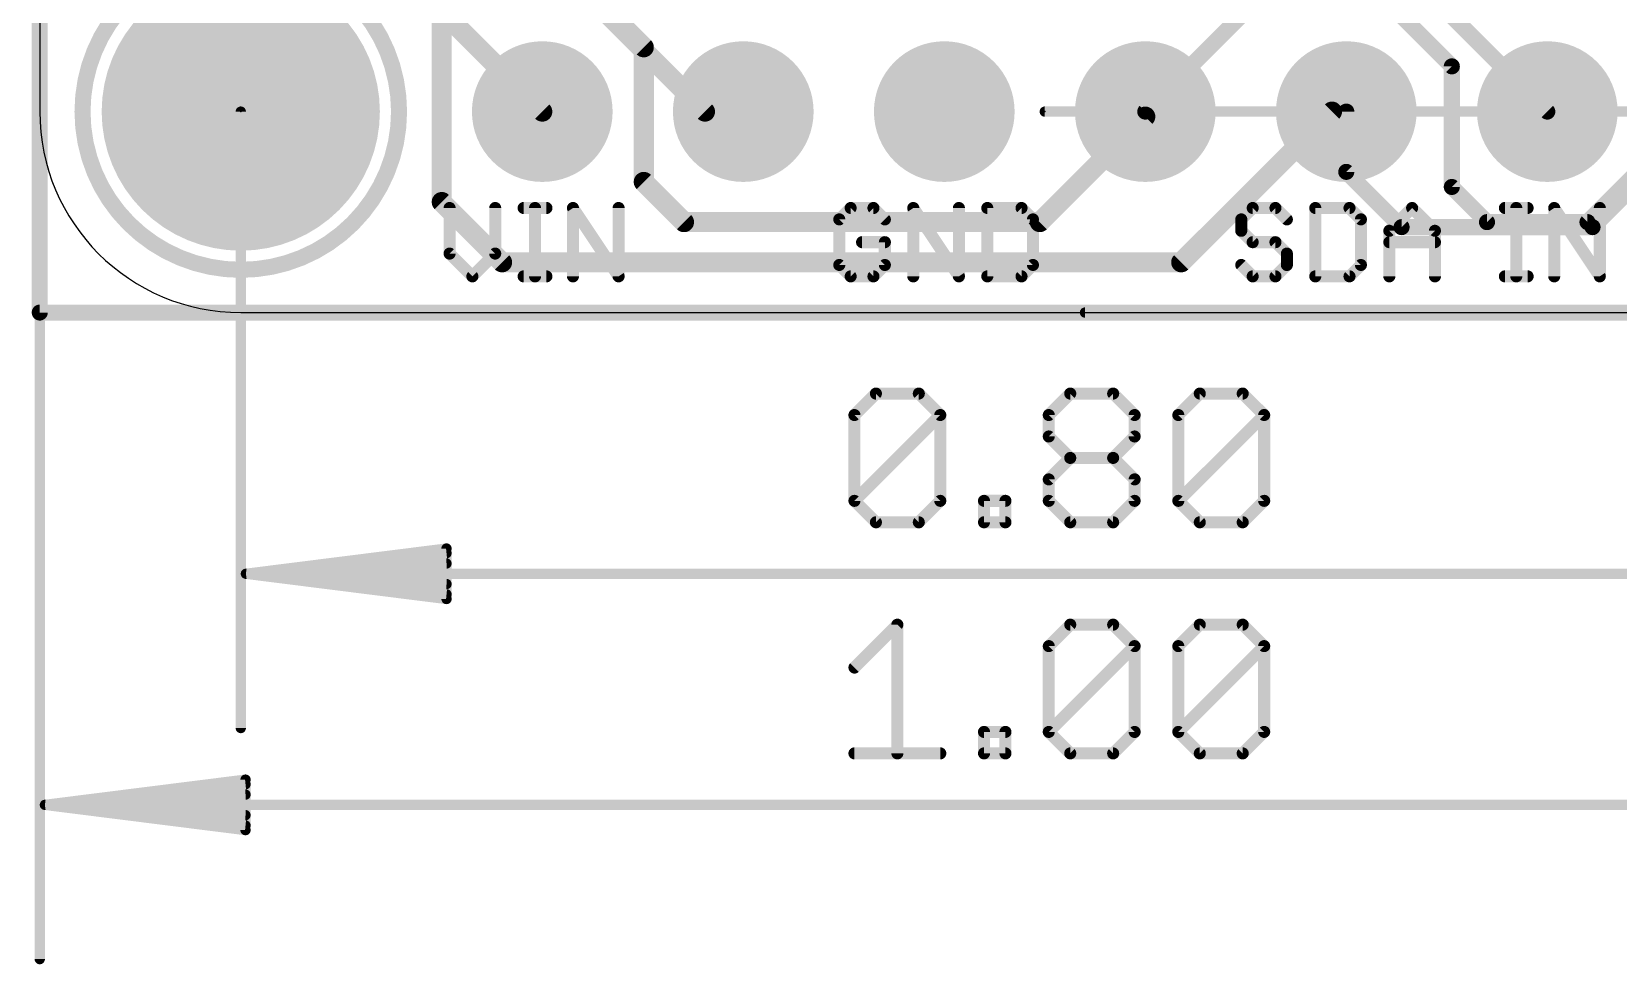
# Model space of a CAD drawing. Extents: x -0.1 to 34.1, y -8.2 to 23.
# Drawn here: x -0.1 to 19.95, y -8.24 to 3.55 of the extents above; entities that cross this region are included whole.
import ezdxf

# ---------------------------------------------------------------- set-up
doc = ezdxf.new("R2010")
doc.units = 0
for name, color, linetype in [('1', 12, 'CONTINUOUS'), ('16', 5, 'CONTINUOUS'), ('17', 110, 'CONTINUOUS'), ('20', 53, 'CONTINUOUS'), ('21', 40, 'CONTINUOUS'), ('23', 40, 'CONTINUOUS'), ('47', 253, 'CONTINUOUS')]:
    doc.layers.add(name, color=color, linetype=linetype)

# ---------------------------------------------------------------- blocks, each defined once
blk = doc.blocks.new('ROUNDP')
at = {"const_width": 0.5}
blk.add_lwpolyline([(0, -0.25, 1), (0, 0.25, 1), (0, -0.25)], format="xyb", dxfattribs=at)

msp = doc.modelspace()

# ---------------------------------------------------------------- linework, layer by layer
at = {"layer": '1'}
for points, const_width in [([(0, 22.86), (0, 0)], 0.2032), ([(8.4061, 2.54), (6.2754, 4.6707)], 0.254), ([(6.35, 2.54), (4.7324, 4.1576)], 0.254), ([(8.89, 2.54), (8.4061, 2.54)], 0.254), ([(16.51, 2.54), (16.51, 1.778)], 0.2032), ([(16.51, 1.778), (17.2085, 1.0795)], 0.2032), ([(19.6215, 1.0795), (20.2438, 1.7018)], 0.2032), ([(17.2085, 1.0795), (19.6215, 1.0795)], 0.2032), ([(0, 0), (25.4, 0)], 0.2032)]:
    msp.add_lwpolyline(points, dxfattribs=dict(at, const_width=const_width))
for points, const_width in [([(6.3051, 2.4951, 1), (6.3949, 2.5849)], 0.127), ([(8.4061, 2.6035, 1), (8.4061, 2.4765)], 0.127), ([(8.3612, 2.4951, 1), (8.451, 2.5849)], 0.127), ([(8.89, 2.4765, 1), (8.89, 2.6035)], 0.127), ([(16.5608, 2.54, 1), (16.4592, 2.54)], 0.1016), ([(16.5459, 1.8139, 1), (16.4741, 1.7421)], 0.1016), ([(16.4592, 1.778, 1), (16.5608, 1.778)], 0.1016), ([(17.2085, 1.1303, 1), (17.2085, 1.0287)], 0.1016), ([(17.1726, 1.0436, 1), (17.2444, 1.1154)], 0.1016), ([(19.5856, 1.1154, 1), (19.6574, 1.0436)], 0.1016), ([(19.6215, 1.0287, 1), (19.6215, 1.1303)], 0.1016), ([(0, 0.0508, 1), (0, -0.0508)], 0.1016), ([(-0.0508, 0, 1), (0.0508, 0)], 0.1016)]:
    msp.add_lwpolyline(points, format="xyb", dxfattribs=dict(at, const_width=const_width))
at = {"layer": '16'}
for points, const_width in [([(0, 22.86), (0, 0)], 0.2032), ([(5.08, 4.445), (5.08, 1.397)], 0.254), ([(17.272, 4.318), (19.05, 2.54)], 0.2032), ([(7.112, 3.8735), (7.6327, 3.3528)], 0.254), ([(13.97, 2.54), (15.3035, 3.8735)], 0.2032), ([(17.0815, 3.8735), (17.8435, 3.1115)], 0.2032), ([(7.6327, 3.3528), (7.6327, 1.651)], 0.254), ([(17.8435, 3.1115), (17.8435, 1.5875)], 0.2032), ([(13.97, 2.4765), (13.97, 2.54)], 0.254), ([(14.4242, 0.635), (16.3292, 2.54)], 0.254), ([(16.3292, 2.54), (16.51, 2.54)], 0.254), ([(12.6365, 1.143), (13.97, 2.4765)], 0.254), ([(19.558, 1.143), (20.2565, 1.8415)], 0.2032), ([(7.6327, 1.651), (8.1407, 1.143)], 0.254), ([(17.8435, 1.5875), (18.288, 1.143)], 0.2032), ([(5.08, 1.397), (5.842, 0.635)], 0.254), ([(8.1407, 1.143), (12.6365, 1.143)], 0.254), ([(18.288, 1.143), (19.558, 1.143)], 0.2032), ([(5.842, 0.635), (14.4242, 0.635)], 0.254), ([(0, 0), (25.4, 0)], 0.2032)]:
    msp.add_lwpolyline(points, dxfattribs=dict(at, const_width=const_width))
for points, const_width in [([(7.6962, 3.3528, 1), (7.5692, 3.3528)], 0.127), ([(7.5878, 3.3079, 1), (7.6776, 3.3977)], 0.127), ([(17.8943, 3.1115, 1), (17.7927, 3.1115)], 0.1016), ([(17.8076, 3.0756, 1), (17.8794, 3.1474)], 0.1016), ([(14.0335, 2.54, 1), (13.9065, 2.54)], 0.127), ([(13.9341, 2.5759, 1), (14.0059, 2.5041)], 0.1016), ([(16.3292, 2.6035, 1), (16.3292, 2.4765)], 0.127), ([(16.3741, 2.4951, 1), (16.2843, 2.5849)], 0.127), ([(16.51, 2.4765, 1), (16.51, 2.6035)], 0.127), ([(19.0141, 2.5041, 1), (19.0859, 2.5759)], 0.1016), ([(13.9065, 2.4765, 1), (14.0335, 2.4765)], 0.127), ([(14.0149, 2.4316, 1), (13.9251, 2.5214)], 0.127), ([(7.6776, 1.6959, 1), (7.5878, 1.6061)], 0.127), ([(7.5692, 1.651, 1), (7.6962, 1.651)], 0.127), ([(17.8794, 1.6234, 1), (17.8076, 1.5516)], 0.1016), ([(17.7927, 1.5875, 1), (17.8943, 1.5875)], 0.1016), ([(5.1249, 1.4419, 1), (5.0351, 1.3521)], 0.127), ([(5.0165, 1.397, 1), (5.1435, 1.397)], 0.127), ([(8.1407, 1.2065, 1), (8.1407, 1.0795)], 0.127), ([(8.0958, 1.0981, 1), (8.1856, 1.1879)], 0.127), ([(12.5916, 1.1879, 1), (12.6814, 1.0981)], 0.127), ([(12.6365, 1.0795, 1), (12.6365, 1.2065)], 0.127), ([(18.288, 1.1938, 1), (18.288, 1.0922)], 0.1016), ([(18.2521, 1.1071, 1), (18.3239, 1.1789)], 0.1016), ([(19.5221, 1.1789, 1), (19.5939, 1.1071)], 0.1016), ([(19.558, 1.0922, 1), (19.558, 1.1938)], 0.1016), ([(5.842, 0.6985, 1), (5.842, 0.5715)], 0.127), ([(5.7971, 0.5901, 1), (5.8869, 0.6799)], 0.127), ([(14.3793, 0.6799, 1), (14.4691, 0.5901)], 0.127), ([(14.4242, 0.5715, 1), (14.4242, 0.6985)], 0.127), ([(0, 0.0508, 1), (0, -0.0508)], 0.1016), ([(-0.0508, 0, 1), (0.0508, 0)], 0.1016)]:
    msp.add_lwpolyline(points, format="xyb", dxfattribs=dict(at, const_width=const_width))
at = {"layer": '20'}
for p, q in [((0, 20.32), (0, 2.54)), ((2.54, 0), (22.86, 0))]:
    msp.add_line(p, q, dxfattribs=at)
msp.add_arc((2.54, 2.54), 2.54, 180, 270, dxfattribs=at)
at = {"layer": '21'}
for points, const_width in [([(2.54, 0.54, 1), (2.54, 4.54, 1), (2.54, 0.54)], 0.2032), ([(5.2169, 1.3215, 1), (5.1407, 1.3215)], 0.0762), ([(5.7932, 1.3215, 1), (5.717, 1.3215)], 0.0762), ([(6.1144, 1.3596, 1), (6.1144, 1.2834)], 0.0762), ([(6.2965, 1.3215, 1), (6.2203, 1.3215)], 0.0762), ([(6.4025, 1.2834, 1), (6.4025, 1.3596)], 0.0762), ([(6.7697, 1.3427, 1), (6.7063, 1.3004)], 0.0762), ([(6.7761, 1.3215, 1), (6.6999, 1.3215)], 0.0762), ([(7.3524, 1.3215, 1), (7.2762, 1.3215)], 0.0762), ([(10.141, 1.1775, 1), (10.0648, 1.1775)], 0.0762), ([(10.076, 1.2044, 1), (10.1299, 1.1505)], 0.0762), ([(10.247, 1.3596, 1), (10.247, 1.2834)], 0.0762), ([(10.2739, 1.2946, 1), (10.22, 1.3485)], 0.0762), ([(10.562, 1.3485, 1), (10.5081, 1.2946)], 0.0762), ([(10.5351, 1.2834, 1), (10.5351, 1.3596)], 0.0762), ([(10.6522, 1.1505, 1), (10.7061, 1.2044)], 0.0762), ([(11.0701, 1.3427, 1), (11.0067, 1.3004)], 0.0762), ([(11.0765, 1.3215, 1), (11.0003, 1.3215)], 0.0762), ([(11.6528, 1.3215, 1), (11.5766, 1.3215)], 0.0762), ([(12.0121, 1.3215, 1), (11.9359, 1.3215)], 0.0762), ([(11.974, 1.3596, 1), (11.974, 1.2834)], 0.0762), ([(12.4331, 1.3485, 1), (12.3792, 1.2946)], 0.0762), ([(12.4061, 1.2834, 1), (12.4061, 1.3596)], 0.0762), ([(12.5883, 1.1775, 1), (12.5121, 1.1775)], 0.0762), ([(12.5232, 1.1505, 1), (12.5771, 1.2044)], 0.0762), ([(15.221, 1.1775, 1), (15.1448, 1.1775)], 0.0762), ([(15.156, 1.2044, 1), (15.2099, 1.1505)], 0.0762), ([(15.327, 1.3596, 1), (15.327, 1.2834)], 0.0762), ([(15.3539, 1.2946, 1), (15.3, 1.3485)], 0.0762), ([(15.642, 1.3485, 1), (15.5881, 1.2946)], 0.0762), ([(15.6151, 1.2834, 1), (15.6151, 1.3596)], 0.0762), ([(15.7322, 1.1505, 1), (15.7861, 1.2044)], 0.0762), ([(16.1565, 1.3215, 1), (16.0803, 1.3215)], 0.0762), ([(16.1184, 1.3596, 1), (16.1184, 1.2834)], 0.0762), ([(16.5776, 1.3485, 1), (16.5237, 1.2946)], 0.0762), ([(16.5506, 1.2834, 1), (16.5506, 1.3596)], 0.0762), ([(16.7328, 1.1775, 1), (16.6566, 1.1775)], 0.0762), ([(16.6677, 1.1505, 1), (16.7216, 1.2044)], 0.0762), ([(17.369, 1.3485, 1), (17.3151, 1.2946)], 0.0762), ([(17.369, 1.2946, 1), (17.3151, 1.3485)], 0.0762), ([(18.5138, 1.3596, 1), (18.5138, 1.2834)], 0.0762), ([(18.696, 1.3215, 1), (18.6198, 1.3215)], 0.0762), ([(18.802, 1.2834, 1), (18.802, 1.3596)], 0.0762), ([(19.1692, 1.3427, 1), (19.1058, 1.3004)], 0.0762), ([(19.1756, 1.3215, 1), (19.0994, 1.3215)], 0.0762), ([(19.7518, 1.3215, 1), (19.6756, 1.3215)], 0.0762), ([(15.2099, 1.0604, 1), (15.156, 1.0065)], 0.0762), ([(15.1448, 1.0334, 1), (15.221, 1.0334)], 0.0762), ([(17.027, 1.0604, 1), (17.0809, 1.0065)], 0.0762), ([(17.0921, 1.0334, 1), (17.0159, 1.0334)], 0.0762), ([(17.6683, 1.0334, 1), (17.5921, 1.0334)], 0.0762), ([(17.6032, 1.0065, 1), (17.6571, 1.0604)], 0.0762), ([(5.2058, 0.7723, 1), (5.1519, 0.7184)], 0.0762), ([(5.782, 0.7184, 1), (5.7281, 0.7723)], 0.0762), ([(10.391, 0.9275, 1), (10.391, 0.8513)], 0.0762), ([(10.7172, 0.8894, 1), (10.641, 0.8894)], 0.0762), ([(10.6791, 0.8513, 1), (10.6791, 0.9275)], 0.0762), ([(15.327, 0.9275, 1), (15.327, 0.8513)], 0.0762), ([(15.3, 0.8624, 1), (15.3539, 0.9163)], 0.0762), ([(15.642, 0.9163, 1), (15.5881, 0.8624)], 0.0762), ([(15.6151, 0.8513, 1), (15.6151, 0.9275)], 0.0762), ([(15.7972, 0.7453, 1), (15.721, 0.7453)], 0.0762), ([(15.7322, 0.7184, 1), (15.7861, 0.7723)], 0.0762), ([(17.054, 0.9275, 1), (17.054, 0.8513)], 0.0762), ([(17.6302, 0.8513, 1), (17.6302, 0.9275)], 0.0762), ([(5.1407, 0.7453, 1), (5.2169, 0.7453)], 0.0762), ([(5.717, 0.7453, 1), (5.7932, 0.7453)], 0.0762), ([(10.1299, 0.6282, 1), (10.076, 0.5743)], 0.0762), ([(10.0648, 0.6013, 1), (10.141, 0.6013)], 0.0762), ([(10.641, 0.6013, 1), (10.7172, 0.6013)], 0.0762), ([(10.7061, 0.5743, 1), (10.6522, 0.6282)], 0.0762), ([(12.5121, 0.6013, 1), (12.5883, 0.6013)], 0.0762), ([(12.5771, 0.5743, 1), (12.5232, 0.6282)], 0.0762), ([(15.2099, 0.6282, 1), (15.156, 0.5743)], 0.0762), ([(15.721, 0.6013, 1), (15.7972, 0.6013)], 0.0762), ([(15.7861, 0.5743, 1), (15.7322, 0.6282)], 0.0762), ([(16.6566, 0.6013, 1), (16.7328, 0.6013)], 0.0762), ([(16.7216, 0.5743, 1), (16.6677, 0.6282)], 0.0762), ([(5.44, 0.4841, 1), (5.4939, 0.4303)], 0.0762), ([(5.44, 0.4303, 1), (5.4939, 0.4841)], 0.0762), ([(6.1144, 0.4953, 1), (6.1144, 0.4191)], 0.0762), ([(6.2203, 0.4572, 1), (6.2965, 0.4572)], 0.0762), ([(6.4025, 0.4191, 1), (6.4025, 0.4953)], 0.0762), ([(6.6999, 0.4572, 1), (6.7761, 0.4572)], 0.0762), ([(7.2762, 0.4572, 1), (7.3524, 0.4572)], 0.0762), ([(7.2826, 0.4361, 1), (7.346, 0.4783)], 0.0762), ([(10.247, 0.4953, 1), (10.247, 0.4191)], 0.0762), ([(10.22, 0.4303, 1), (10.2739, 0.4841)], 0.0762), ([(10.5081, 0.4841, 1), (10.562, 0.4303)], 0.0762), ([(10.5351, 0.4191, 1), (10.5351, 0.4953)], 0.0762), ([(11.0003, 0.4572, 1), (11.0765, 0.4572)], 0.0762), ([(11.5766, 0.4572, 1), (11.6528, 0.4572)], 0.0762), ([(11.583, 0.4361, 1), (11.6464, 0.4783)], 0.0762), ([(11.974, 0.4953, 1), (11.974, 0.4191)], 0.0762), ([(11.9359, 0.4572, 1), (12.0121, 0.4572)], 0.0762), ([(12.3792, 0.4841, 1), (12.4331, 0.4303)], 0.0762), ([(12.4061, 0.4191, 1), (12.4061, 0.4953)], 0.0762), ([(15.327, 0.4953, 1), (15.327, 0.4191)], 0.0762), ([(15.3, 0.4303, 1), (15.3539, 0.4841)], 0.0762), ([(15.5881, 0.4841, 1), (15.642, 0.4303)], 0.0762), ([(15.6151, 0.4191, 1), (15.6151, 0.4953)], 0.0762), ([(16.1184, 0.4953, 1), (16.1184, 0.4191)], 0.0762), ([(16.0803, 0.4572, 1), (16.1565, 0.4572)], 0.0762), ([(16.5237, 0.4841, 1), (16.5776, 0.4303)], 0.0762), ([(16.5506, 0.4191, 1), (16.5506, 0.4953)], 0.0762), ([(17.0159, 0.4572, 1), (17.0921, 0.4572)], 0.0762), ([(17.5921, 0.4572, 1), (17.6683, 0.4572)], 0.0762), ([(18.5138, 0.4953, 1), (18.5138, 0.4191)], 0.0762), ([(18.6198, 0.4572, 1), (18.696, 0.4572)], 0.0762), ([(18.802, 0.4191, 1), (18.802, 0.4953)], 0.0762), ([(19.0994, 0.4572, 1), (19.1756, 0.4572)], 0.0762), ([(19.6756, 0.4572, 1), (19.7518, 0.4572)], 0.0762), ([(19.682, 0.4361, 1), (19.7454, 0.4783)], 0.0762)]:
    msp.add_lwpolyline(points, format="xyb", dxfattribs=dict(at, const_width=const_width))
at = {"layer": '21', "const_width": 0.1524}
for points in [[(5.1788, 1.3215), (5.1788, 0.7453)], [(5.7551, 0.7453), (5.7551, 1.3215)], [(6.1144, 1.3215), (6.4025, 1.3215)], [(6.2584, 0.4572), (6.2584, 1.3215)], [(6.738, 0.4572), (6.738, 1.3215)], [(6.738, 1.3215), (7.3143, 0.4572)], [(7.3143, 0.4572), (7.3143, 1.3215)], [(10.247, 1.3215), (10.1029, 1.1775)], [(10.1029, 1.1775), (10.1029, 0.6013)], [(10.5351, 1.3215), (10.247, 1.3215)], [(10.6791, 1.1775), (10.5351, 1.3215)], [(11.0384, 0.4572), (11.0384, 1.3215)], [(11.0384, 1.3215), (11.6147, 0.4572)], [(11.6147, 0.4572), (11.6147, 1.3215)], [(11.974, 1.3215), (11.974, 0.4572)], [(12.4061, 1.3215), (11.974, 1.3215)], [(12.5502, 1.1775), (12.4061, 1.3215)], [(12.5502, 0.6013), (12.5502, 1.1775)], [(15.327, 1.3215), (15.1829, 1.1775)], [(15.1829, 1.1775), (15.1829, 1.0334)], [(15.6151, 1.3215), (15.327, 1.3215)], [(15.7591, 1.1775), (15.6151, 1.3215)], [(16.1184, 1.3215), (16.1184, 0.4572)], [(16.5506, 1.3215), (16.1184, 1.3215)], [(16.6947, 1.1775), (16.5506, 1.3215)], [(16.6947, 0.6013), (16.6947, 1.1775)], [(17.054, 1.0334), (17.3421, 1.3215)], [(17.3421, 1.3215), (17.6302, 1.0334)], [(18.5138, 1.3215), (18.802, 1.3215)], [(18.6579, 0.4572), (18.6579, 1.3215)], [(19.1375, 0.4572), (19.1375, 1.3215)], [(19.1375, 1.3215), (19.7137, 0.4572)], [(19.7137, 0.4572), (19.7137, 1.3215)], [(15.1829, 1.0334), (15.327, 0.8894)], [(17.054, 0.4572), (17.054, 1.0334)], [(17.6302, 1.0334), (17.6302, 0.4572)], [(5.1788, 0.7453), (5.467, 0.4572)], [(5.467, 0.4572), (5.7551, 0.7453)], [(10.6791, 0.8894), (10.391, 0.8894)], [(10.6791, 0.6013), (10.6791, 0.8894)], [(15.327, 0.8894), (15.6151, 0.8894)], [(15.6151, 0.8894), (15.7591, 0.7453)], [(15.7591, 0.7453), (15.7591, 0.6013)], [(17.054, 0.8894), (17.6302, 0.8894)], [(10.1029, 0.6013), (10.247, 0.4572)], [(10.5351, 0.4572), (10.6791, 0.6013)], [(12.4061, 0.4572), (12.5502, 0.6013)], [(15.327, 0.4572), (15.1829, 0.6013)], [(15.7591, 0.6013), (15.6151, 0.4572)], [(16.5506, 0.4572), (16.6947, 0.6013)], [(6.1144, 0.4572), (6.4025, 0.4572)], [(10.247, 0.4572), (10.5351, 0.4572)], [(11.974, 0.4572), (12.4061, 0.4572)], [(15.6151, 0.4572), (15.327, 0.4572)], [(16.1184, 0.4572), (16.5506, 0.4572)], [(18.5138, 0.4572), (18.802, 0.4572)]]:
    msp.add_lwpolyline(points, dxfattribs=at)
at = {"layer": '23'}
for p in [(2.54, 2.54), (12.7, 2.54)]:
    msp.add_point(p, dxfattribs=at)
at = {"layer": '47'}
for points, const_width in [([(0, 6.223), (0, -8.173)], 0.13), ([(2.54, 2.54), (2.54, -5.252)], 0.13), ([(12.7, 2.54), (31.287, 2.54)], 0.13), ([(13.208, 0), (34.081, 0)], 0.13), ([(10.2948, -1.2955), (10.566, -1.0243)], 0.1524), ([(10.566, -1.0243), (11.1083, -1.0243)], 0.1524), ([(11.1083, -1.0243), (11.3795, -1.2955)], 0.1524), ([(12.7505, -1.2955), (13.0217, -1.0243)], 0.1524), ([(13.0217, -1.0243), (13.564, -1.0243)], 0.1524), ([(13.564, -1.0243), (13.8352, -1.2955)], 0.1524), ([(14.3877, -1.2955), (14.6589, -1.0243)], 0.1524), ([(14.6589, -1.0243), (15.2012, -1.0243)], 0.1524), ([(15.2012, -1.0243), (15.4724, -1.2955)], 0.1524), ([(10.2948, -2.3801), (10.2948, -1.2955)], 0.1524), ([(10.2948, -2.3801), (11.3795, -1.2955)], 0.1524), ([(11.3795, -1.2955), (11.3795, -2.3801)], 0.1524), ([(12.7505, -1.5666), (12.7505, -1.2955)], 0.1524), ([(13.8352, -1.2955), (13.8352, -1.5666)], 0.1524), ([(14.3877, -2.3801), (14.3877, -1.2955)], 0.1524), ([(14.3877, -2.3801), (15.4724, -1.2955)], 0.1524), ([(15.4724, -1.2955), (15.4724, -2.3801)], 0.1524), ([(13.0217, -1.8378), (12.7505, -1.5666)], 0.1524), ([(13.8352, -1.5666), (13.564, -1.8378)], 0.1524), ([(12.7505, -2.109), (13.0217, -1.8378)], 0.1524), ([(13.0217, -1.8378), (13.564, -1.8378)], 0.1524), ([(13.564, -1.8378), (13.8352, -2.109)], 0.1524), ([(12.7505, -2.3801), (12.7505, -2.109)], 0.1524), ([(13.8352, -2.109), (13.8352, -2.3801)], 0.1524), ([(10.566, -2.6513), (10.2948, -2.3801)], 0.1524), ([(11.3795, -2.3801), (11.1083, -2.6513)], 0.1524), ([(11.932, -2.6513), (11.932, -2.3801)], 0.1524), ([(11.932, -2.3801), (12.2031, -2.3801)], 0.1524), ([(12.2031, -2.3801), (12.2031, -2.6513)], 0.1524), ([(13.0217, -2.6513), (12.7505, -2.3801)], 0.1524), ([(13.8352, -2.3801), (13.564, -2.6513)], 0.1524), ([(14.6589, -2.6513), (14.3877, -2.3801)], 0.1524), ([(15.4724, -2.3801), (15.2012, -2.6513)], 0.1524), ([(11.1083, -2.6513), (10.566, -2.6513)], 0.1524), ([(12.2031, -2.6513), (11.932, -2.6513)], 0.1524), ([(13.564, -2.6513), (13.0217, -2.6513)], 0.1524), ([(15.2012, -2.6513), (14.6589, -2.6513)], 0.1524), ([(2.605, -3.302), (5.14, -2.9828)], 0.13), ([(2.605, -3.302), (5.14, -3.042)], 0.13), ([(5.14, -2.9828), (5.14, -3.6212)], 0.13), ([(2.605, -3.302), (5.14, -3.172)], 0.13), ([(22.795, -3.302), (2.605, -3.302)], 0.13), ([(5.14, -3.6212), (2.605, -3.302)], 0.13), ([(5.14, -3.432), (2.605, -3.302)], 0.13), ([(5.14, -3.562), (2.605, -3.302)], 0.13), ([(10.2948, -4.4876), (10.8371, -3.9453)], 0.1524), ([(10.8371, -3.9453), (10.8371, -5.5723)], 0.1524), ([(12.7505, -4.2165), (13.0217, -3.9453)], 0.1524), ([(13.0217, -3.9453), (13.564, -3.9453)], 0.1524), ([(13.564, -3.9453), (13.8352, -4.2165)], 0.1524), ([(14.3877, -4.2165), (14.6589, -3.9453)], 0.1524), ([(14.6589, -3.9453), (15.2012, -3.9453)], 0.1524), ([(15.2012, -3.9453), (15.4724, -4.2165)], 0.1524), ([(12.7505, -5.3011), (12.7505, -4.2165)], 0.1524), ([(12.7505, -5.3011), (13.8352, -4.2165)], 0.1524), ([(13.8352, -4.2165), (13.8352, -5.3011)], 0.1524), ([(14.3877, -5.3011), (14.3877, -4.2165)], 0.1524), ([(14.3877, -5.3011), (15.4724, -4.2165)], 0.1524), ([(15.4724, -4.2165), (15.4724, -5.3011)], 0.1524), ([(11.932, -5.5723), (11.932, -5.3011)], 0.1524), ([(11.932, -5.3011), (12.2031, -5.3011)], 0.1524), ([(12.2031, -5.3011), (12.2031, -5.5723)], 0.1524), ([(13.0217, -5.5723), (12.7505, -5.3011)], 0.1524), ([(13.8352, -5.3011), (13.564, -5.5723)], 0.1524), ([(14.6589, -5.5723), (14.3877, -5.3011)], 0.1524), ([(15.4724, -5.3011), (15.2012, -5.5723)], 0.1524), ([(10.2948, -5.5723), (11.3795, -5.5723)], 0.1524), ([(12.2031, -5.5723), (11.932, -5.5723)], 0.1524), ([(13.564, -5.5723), (13.0217, -5.5723)], 0.1524), ([(15.2012, -5.5723), (14.6589, -5.5723)], 0.1524), ([(0.065, -6.223), (2.6, -5.9038)], 0.13), ([(0.065, -6.223), (2.6, -5.963)], 0.13), ([(2.6, -5.9038), (2.6, -6.5422)], 0.13), ([(0.065, -6.223), (2.6, -6.093)], 0.13), ([(25.335, -6.223), (0.065, -6.223)], 0.13), ([(2.6, -6.5422), (0.065, -6.223)], 0.13), ([(2.6, -6.353), (0.065, -6.223)], 0.13), ([(2.6, -6.483), (0.065, -6.223)], 0.13)]:
    msp.add_lwpolyline(points, dxfattribs=dict(at, const_width=const_width))
for points, const_width in [([(2.5725, 2.54, 1), (2.5075, 2.54)], 0.065), ([(12.7, 2.5725, 1), (12.7, 2.5075)], 0.065), ([(13.208, 0.0325, 1), (13.208, -0.0325)], 0.065), ([(10.566, -0.9862, 1), (10.566, -1.0624)], 0.0762), ([(10.5929, -1.0513, 1), (10.539, -0.9974)], 0.0762), ([(11.1352, -0.9974, 1), (11.0814, -1.0513)], 0.0762), ([(11.1083, -1.0624, 1), (11.1083, -0.9862)], 0.0762), ([(13.0217, -0.9862, 1), (13.0217, -1.0624)], 0.0762), ([(13.0486, -1.0513, 1), (12.9948, -0.9974)], 0.0762), ([(13.591, -0.9974, 1), (13.5371, -1.0513)], 0.0762), ([(13.564, -1.0624, 1), (13.564, -0.9862)], 0.0762), ([(14.6589, -0.9862, 1), (14.6589, -1.0624)], 0.0762), ([(14.6858, -1.0513, 1), (14.6319, -0.9974)], 0.0762), ([(15.2281, -0.9974, 1), (15.1743, -1.0513)], 0.0762), ([(15.2012, -1.0624, 1), (15.2012, -0.9862)], 0.0762), ([(10.3329, -1.2955, 1), (10.2567, -1.2955)], 0.0762), ([(10.2679, -1.2685, 1), (10.3218, -1.3224)], 0.0762), ([(11.4176, -1.2955, 1), (11.3414, -1.2955)], 0.0762), ([(11.4064, -1.3224, 1), (11.3525, -1.2685)], 0.0762), ([(11.3525, -1.3224, 1), (11.4064, -1.2685)], 0.0762), ([(12.7886, -1.2955, 1), (12.7124, -1.2955)], 0.0762), ([(12.7236, -1.2685, 1), (12.7775, -1.3224)], 0.0762), ([(13.8733, -1.2955, 1), (13.7971, -1.2955)], 0.0762), ([(13.8083, -1.3224, 1), (13.8621, -1.2685)], 0.0762), ([(14.4258, -1.2955, 1), (14.3496, -1.2955)], 0.0762), ([(14.3608, -1.2685, 1), (14.4146, -1.3224)], 0.0762), ([(15.5105, -1.2955, 1), (15.4343, -1.2955)], 0.0762), ([(15.4993, -1.3224, 1), (15.4454, -1.2685)], 0.0762), ([(15.4454, -1.3224, 1), (15.4993, -1.2685)], 0.0762), ([(12.7775, -1.5397, 1), (12.7236, -1.5936)], 0.0762), ([(12.7124, -1.5666, 1), (12.7886, -1.5666)], 0.0762), ([(13.7971, -1.5666, 1), (13.8733, -1.5666)], 0.0762), ([(13.8621, -1.5936, 1), (13.8083, -1.5397)], 0.0762), ([(13.0217, -1.7997, 1), (13.0217, -1.8759)], 0.0762), ([(13.0486, -1.8647, 1), (12.9948, -1.8109)], 0.0762), ([(12.9948, -1.8647, 1), (13.0486, -1.8109)], 0.0762), ([(13.591, -1.8109, 1), (13.5371, -1.8647)], 0.0762), ([(13.5371, -1.8109, 1), (13.591, -1.8647)], 0.0762), ([(13.564, -1.8759, 1), (13.564, -1.7997)], 0.0762), ([(12.7886, -2.109, 1), (12.7124, -2.109)], 0.0762), ([(12.7236, -2.082, 1), (12.7775, -2.1359)], 0.0762), ([(13.8733, -2.109, 1), (13.7971, -2.109)], 0.0762), ([(13.8083, -2.1359, 1), (13.8621, -2.082)], 0.0762), ([(10.3218, -2.3532, 1), (10.2679, -2.4071)], 0.0762), ([(10.2679, -2.3532, 1), (10.3218, -2.4071)], 0.0762), ([(10.2567, -2.3801, 1), (10.3329, -2.3801)], 0.0762), ([(11.3414, -2.3801, 1), (11.4176, -2.3801)], 0.0762), ([(11.4064, -2.4071, 1), (11.3525, -2.3532)], 0.0762), ([(11.9701, -2.3801, 1), (11.8939, -2.3801)], 0.0762), ([(11.932, -2.342, 1), (11.932, -2.4182)], 0.0762), ([(12.2412, -2.3801, 1), (12.165, -2.3801)], 0.0762), ([(12.2031, -2.4182, 1), (12.2031, -2.342)], 0.0762), ([(12.7775, -2.3532, 1), (12.7236, -2.4071)], 0.0762), ([(12.7124, -2.3801, 1), (12.7886, -2.3801)], 0.0762), ([(13.7971, -2.3801, 1), (13.8733, -2.3801)], 0.0762), ([(13.8621, -2.4071, 1), (13.8083, -2.3532)], 0.0762), ([(14.4146, -2.3532, 1), (14.3608, -2.4071)], 0.0762), ([(14.3608, -2.3532, 1), (14.4146, -2.4071)], 0.0762), ([(14.3496, -2.3801, 1), (14.4258, -2.3801)], 0.0762), ([(15.4343, -2.3801, 1), (15.5105, -2.3801)], 0.0762), ([(15.4993, -2.4071, 1), (15.4454, -2.3532)], 0.0762), ([(10.566, -2.6132, 1), (10.566, -2.6894)], 0.0762), ([(10.539, -2.6782, 1), (10.5929, -2.6244)], 0.0762), ([(11.0814, -2.6244, 1), (11.1352, -2.6782)], 0.0762), ([(11.1083, -2.6894, 1), (11.1083, -2.6132)], 0.0762), ([(11.932, -2.6132, 1), (11.932, -2.6894)], 0.0762), ([(12.2031, -2.6894, 1), (12.2031, -2.6132)], 0.0762), ([(13.0217, -2.6132, 1), (13.0217, -2.6894)], 0.0762), ([(12.9948, -2.6782, 1), (13.0486, -2.6244)], 0.0762), ([(13.5371, -2.6244, 1), (13.591, -2.6782)], 0.0762), ([(13.564, -2.6894, 1), (13.564, -2.6132)], 0.0762), ([(14.6589, -2.6132, 1), (14.6589, -2.6894)], 0.0762), ([(14.6319, -2.6782, 1), (14.6858, -2.6244)], 0.0762), ([(15.1743, -2.6244, 1), (15.2281, -2.6782)], 0.0762), ([(15.2012, -2.6894, 1), (15.2012, -2.6132)], 0.0762), ([(11.8939, -2.6513, 1), (11.9701, -2.6513)], 0.0762), ([(12.165, -2.6513, 1), (12.2412, -2.6513)], 0.0762), ([(5.1725, -2.9828, 1), (5.1075, -2.9828)], 0.065), ([(5.1441, -3.015, 1), (5.1359, -2.9505)], 0.065), ([(5.1433, -3.0743, 1), (5.1367, -3.0097)], 0.065), ([(5.1417, -3.2045, 1), (5.1383, -3.1395)], 0.065), ([(2.605, -3.2695, 1), (2.605, -3.3345)], 0.065), ([(2.6091, -3.2698, 1), (2.6009, -3.3342)], 0.065), ([(2.6033, -3.2695, 1), (2.6067, -3.3345)], 0.065), ([(2.6067, -3.2695, 1), (2.6033, -3.3345)], 0.065), ([(2.6083, -3.2697, 1), (2.6017, -3.3343)], 0.065), ([(2.6017, -3.2697, 1), (2.6083, -3.3343)], 0.065), ([(2.6009, -3.2698, 1), (2.6091, -3.3342)], 0.065), ([(5.1383, -3.4645, 1), (5.1417, -3.3995)], 0.065), ([(5.1075, -3.6212, 1), (5.1725, -3.6212)], 0.065), ([(5.1359, -3.6535, 1), (5.1441, -3.589)], 0.065), ([(5.1367, -3.5943, 1), (5.1433, -3.5297)], 0.065), ([(10.8752, -3.9453, 1), (10.799, -3.9453)], 0.0762), ([(10.8641, -3.9723, 1), (10.8102, -3.9184)], 0.0762), ([(13.0217, -3.9072, 1), (13.0217, -3.9834)], 0.0762), ([(13.0486, -3.9723, 1), (12.9948, -3.9184)], 0.0762), ([(13.591, -3.9184, 1), (13.5371, -3.9723)], 0.0762), ([(13.564, -3.9834, 1), (13.564, -3.9072)], 0.0762), ([(14.6589, -3.9072, 1), (14.6589, -3.9834)], 0.0762), ([(14.6858, -3.9723, 1), (14.6319, -3.9184)], 0.0762), ([(15.2281, -3.9184, 1), (15.1743, -3.9723)], 0.0762), ([(15.2012, -3.9834, 1), (15.2012, -3.9072)], 0.0762), ([(12.7886, -4.2165, 1), (12.7124, -4.2165)], 0.0762), ([(12.7236, -4.1895, 1), (12.7775, -4.2434)], 0.0762), ([(13.8733, -4.2165, 1), (13.7971, -4.2165)], 0.0762), ([(13.8621, -4.2434, 1), (13.8083, -4.1895)], 0.0762), ([(13.8083, -4.2434, 1), (13.8621, -4.1895)], 0.0762), ([(14.4258, -4.2165, 1), (14.3496, -4.2165)], 0.0762), ([(14.3608, -4.1895, 1), (14.4146, -4.2434)], 0.0762), ([(15.5105, -4.2165, 1), (15.4343, -4.2165)], 0.0762), ([(15.4993, -4.2434, 1), (15.4454, -4.1895)], 0.0762), ([(15.4454, -4.2434, 1), (15.4993, -4.1895)], 0.0762), ([(10.2679, -4.4607, 1), (10.3218, -4.5146)], 0.0762), ([(2.5075, -5.252, 1), (2.5725, -5.252)], 0.065), ([(11.9701, -5.3011, 1), (11.8939, -5.3011)], 0.0762), ([(11.932, -5.263, 1), (11.932, -5.3392)], 0.0762), ([(12.2412, -5.3011, 1), (12.165, -5.3011)], 0.0762), ([(12.2031, -5.3392, 1), (12.2031, -5.263)], 0.0762), ([(12.7775, -5.2742, 1), (12.7236, -5.3281)], 0.0762), ([(12.7236, -5.2742, 1), (12.7775, -5.3281)], 0.0762), ([(12.7124, -5.3011, 1), (12.7886, -5.3011)], 0.0762), ([(13.7971, -5.3011, 1), (13.8733, -5.3011)], 0.0762), ([(13.8621, -5.3281, 1), (13.8083, -5.2742)], 0.0762), ([(14.4146, -5.2742, 1), (14.3608, -5.3281)], 0.0762), ([(14.3608, -5.2742, 1), (14.4146, -5.3281)], 0.0762), ([(14.3496, -5.3011, 1), (14.4258, -5.3011)], 0.0762), ([(15.4343, -5.3011, 1), (15.5105, -5.3011)], 0.0762), ([(15.4993, -5.3281, 1), (15.4454, -5.2742)], 0.0762), ([(10.2948, -5.5342, 1), (10.2948, -5.6104)], 0.0762), ([(10.799, -5.5723, 1), (10.8752, -5.5723)], 0.0762), ([(11.3795, -5.6104, 1), (11.3795, -5.5342)], 0.0762), ([(11.932, -5.5342, 1), (11.932, -5.6104)], 0.0762), ([(11.8939, -5.5723, 1), (11.9701, -5.5723)], 0.0762), ([(12.165, -5.5723, 1), (12.2412, -5.5723)], 0.0762), ([(12.2031, -5.6104, 1), (12.2031, -5.5342)], 0.0762), ([(13.0217, -5.5342, 1), (13.0217, -5.6104)], 0.0762), ([(12.9948, -5.5992, 1), (13.0486, -5.5454)], 0.0762), ([(13.5371, -5.5454, 1), (13.591, -5.5992)], 0.0762), ([(13.564, -5.6104, 1), (13.564, -5.5342)], 0.0762), ([(14.6589, -5.5342, 1), (14.6589, -5.6104)], 0.0762), ([(14.6319, -5.5992, 1), (14.6858, -5.5454)], 0.0762), ([(15.1743, -5.5454, 1), (15.2281, -5.5992)], 0.0762), ([(15.2012, -5.6104, 1), (15.2012, -5.5342)], 0.0762), ([(2.6325, -5.9038, 1), (2.5675, -5.9038)], 0.065), ([(2.6041, -5.936, 1), (2.5959, -5.8715)], 0.065), ([(2.6033, -5.9953, 1), (2.5967, -5.9307)], 0.065), ([(0.065, -6.1905, 1), (0.065, -6.2555)], 0.065), ([(0.0691, -6.1908, 1), (0.0609, -6.2552)], 0.065), ([(0.0633, -6.1905, 1), (0.0667, -6.2555)], 0.065), ([(0.0667, -6.1905, 1), (0.0633, -6.2555)], 0.065), ([(0.0683, -6.1907, 1), (0.0617, -6.2553)], 0.065), ([(0.0617, -6.1907, 1), (0.0683, -6.2553)], 0.065), ([(0.0609, -6.1908, 1), (0.0691, -6.2552)], 0.065), ([(2.6017, -6.1255, 1), (2.5983, -6.0605)], 0.065), ([(2.5983, -6.3855, 1), (2.6017, -6.3205)], 0.065), ([(2.5675, -6.5422, 1), (2.6325, -6.5422)], 0.065), ([(2.5959, -6.5745, 1), (2.6041, -6.51)], 0.065), ([(2.5967, -6.5153, 1), (2.6033, -6.4507)], 0.065), ([(-0.0325, -8.173, 1), (0.0325, -8.173)], 0.065)]:
    msp.add_lwpolyline(points, format="xyb", dxfattribs=dict(at, const_width=const_width))

# ---------------------------------------------------------------- block references
at = {"layer": '17', "xscale": 3.516, "yscale": 3.516}
msp.add_blockref('ROUNDP', (2.54, 2.54), dxfattribs=at)
msp.add_blockref('ROUNDP', (2.54, 2.54), dxfattribs=at)
at = {"layer": '17', "xscale": 1.778, "yscale": 1.778, "rotation": 90}
for p in [(6.35, 2.54), (6.35, 2.54), (8.89, 2.54), (8.89, 2.54), (11.43, 2.54), (11.43, 2.54), (13.97, 2.54), (13.97, 2.54), (16.51, 2.54), (16.51, 2.54), (19.05, 2.54), (19.05, 2.54)]:
    msp.add_blockref('ROUNDP', p, dxfattribs=at)

doc.saveas('drawing.dxf')
